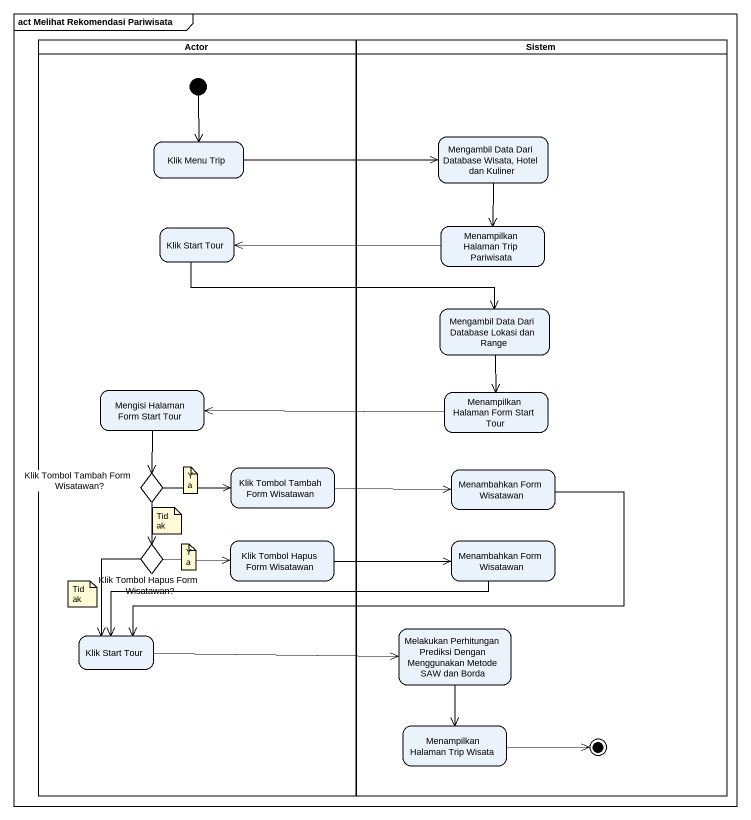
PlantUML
@startuml
mainframe act Melihat Rekomendasi Pariwisata
hide empty description
state "Actor" as Actor_ <<partition>> {
  state "Klik Menu Trip" as Klik_Menu_Trip
  state "Klik Start Tour" as Klik_Start_Tour
  state "Mengisi Halaman Form Start Tour" as Mengisi_Halaman_Form_Start
  state "Klik Tombol Tambah Form Wisatawan?" as Klik_Tombol_Tambah_Form <<choice>>
  state "Klik Tombol Tambah Form Wisatawan" as Klik_Tombol_Tambah_Form_2
  state "Klik Tombol Hapus Form Wisatawan?" as Klik_Tombol_Hapus_Form <<choice>>
  state "Klik Tombol Hapus Form Wisatawan" as Klik_Tombol_Hapus_Form_2
  state "Klik Start Tour" as Klik_Start_Tour_2
  [*] --> Klik_Menu_Trip
}
state Sistem <<partition>> {
  state "Mengambil Data Dari Database Wisata, Hotel dan Kuliner" as Mengambil_Data_Dari
  state "Menampilkan Halaman Trip Pariwisata" as Menampilkan_Halaman_Trip
  state "Mengambil Data Dari Database Lokasi dan Range" as Mengambil_Data_Dari_2
  state "Menampilkan Halaman Form Start Tour" as Menampilkan_Halaman_Form
  state "Menambahkan Form Wisatawan" as Menambahkan_Form_Wisatawan
  state "Menambahkan Form Wisatawan" as Menambahkan_Form_Wisatawan_2
  state "Melakukan Perhitungan Prediksi Dengan Menggunakan Metode SAW dan Borda" as Melakukan_Perhitungan
  state "Menampilkan Halaman Trip Wisata" as Menampilkan_Halaman_Trip_2
  Menampilkan_Halaman_Trip_2 -right-> [*]
}
Klik_Menu_Trip -right-> Mengambil_Data_Dari
Mengambil_Data_Dari --> Menampilkan_Halaman_Trip
Klik_Start_Tour -right-> Mengambil_Data_Dari_2
Menampilkan_Halaman_Trip -left-> Klik_Start_Tour
Mengambil_Data_Dari_2 --> Menampilkan_Halaman_Form
Mengisi_Halaman_Form_Start --> Klik_Tombol_Tambah_Form
Menampilkan_Halaman_Form -left-> Mengisi_Halaman_Form_Start
Klik_Tombol_Tambah_Form -right-> Klik_Tombol_Tambah_Form_2
Klik_Tombol_Tambah_Form --> Klik_Tombol_Hapus_Form
Klik_Tombol_Tambah_Form_2 -right-> Menambahkan_Form_Wisatawan
Menambahkan_Form_Wisatawan -left-> Klik_Start_Tour_2
Klik_Tombol_Hapus_Form -right-> Klik_Tombol_Hapus_Form_2
Klik_Tombol_Hapus_Form --> Klik_Start_Tour_2
Klik_Tombol_Hapus_Form_2 -right-> Menambahkan_Form_Wisatawan_2
Menambahkan_Form_Wisatawan_2 -left-> Klik_Start_Tour_2
Melakukan_Perhitungan --> Menampilkan_Halaman_Trip_2
Klik_Start_Tour_2 -right-> Melakukan_Perhitungan
note as N1
  Ya
end note
note as N2
  Tidak
end note
note as N3
  Ya
end note
note as N4
  Tidak
end note
@enduml
